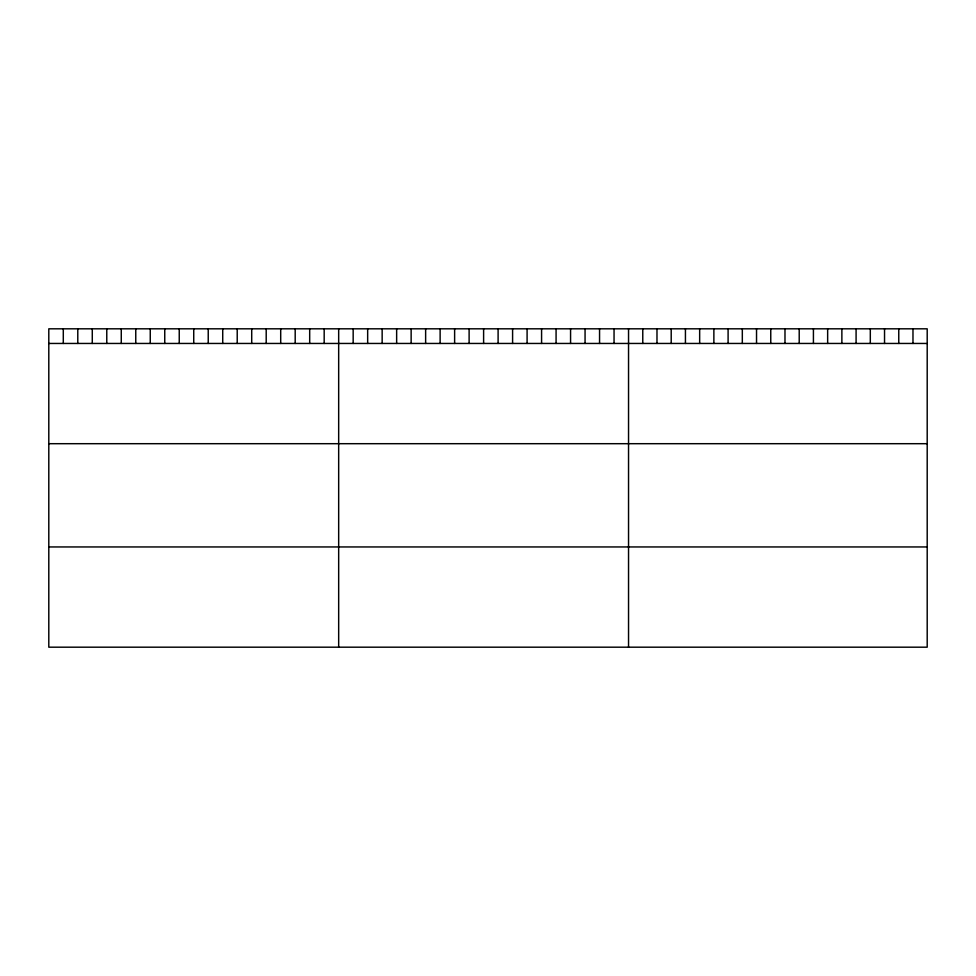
<?xml version="1.0" encoding="UTF-8"?>
<svg xmlns="http://www.w3.org/2000/svg" width="976" height="976" viewBox="0 0 976 976"><rect width="100%" height="100%" fill="white"/><g stroke="black" fill="none" stroke-linecap="round" stroke-linejoin="round"><path stroke-width="1.46" d="M927.2 343.454L927.2 647.186L48.8 647.186L48.8 328.814L927.2 328.814L927.2 343.454L48.8 343.454M48.8 443.69L927.2 443.69M48.8 546.95L927.2 546.95M912.975 328.814L912.975 343.454M898.762 328.814L898.762 343.454M884.537 328.814L884.537 343.454M870.311 328.814L870.311 343.454M856.086 328.814L856.086 343.454M841.873 328.814L841.873 343.454M827.648 328.814L827.648 343.454M813.423 328.814L813.423 343.454M799.21 328.814L799.21 343.454M784.985 328.814L784.985 343.454M770.759 328.814L770.759 343.454M756.534 328.814L756.534 343.454M742.321 328.814L742.321 343.454M728.096 328.814L728.096 343.454M713.871 328.814L713.871 343.454M699.658 328.814L699.658 343.454M685.433 328.814L685.433 343.454M671.207 328.814L671.207 343.454M656.982 328.814L656.982 343.454M642.769 328.814L642.769 343.454M628.544 328.814L628.544 647.186M614.05 328.814L614.05 343.454M599.557 328.814L599.557 343.454M585.063 328.814L585.063 343.454M570.57 328.814L570.57 343.454M556.076 328.814L556.076 343.454M541.582 328.814L541.582 343.454M527.089 328.814L527.089 343.454M512.595 328.814L512.595 343.454M498.102 328.814L498.102 343.454M483.608 328.814L483.608 343.454M469.114 328.814L469.114 343.454M454.621 328.814L454.621 343.454M440.127 328.814L440.127 343.454M425.634 328.814L425.634 343.454M411.14 328.814L411.14 343.454M396.646 328.814L396.646 343.454M382.153 328.814L382.153 343.454M367.659 328.814L367.659 343.454M353.166 328.814L353.166 343.454M338.672 328.814L338.672 647.186M324.178 328.814L324.178 343.454M309.685 328.814L309.685 343.454M295.191 328.814L295.191 343.454M280.698 328.814L280.698 343.454M266.204 328.814L266.204 343.454M251.71 328.814L251.71 343.454M237.217 328.814L237.217 343.454M222.723 328.814L222.723 343.454M208.23 328.814L208.23 343.454M193.736 328.814L193.736 343.454M179.242 328.814L179.242 343.454M164.749 328.814L164.749 343.454M150.255 328.814L150.255 343.454M135.762 328.814L135.762 343.454M121.268 328.814L121.268 343.454M106.774 328.814L106.774 343.454M92.281 328.814L92.281 343.454M77.787 328.814L77.787 343.454M63.294 328.814L63.294 343.454"/></g></svg>
